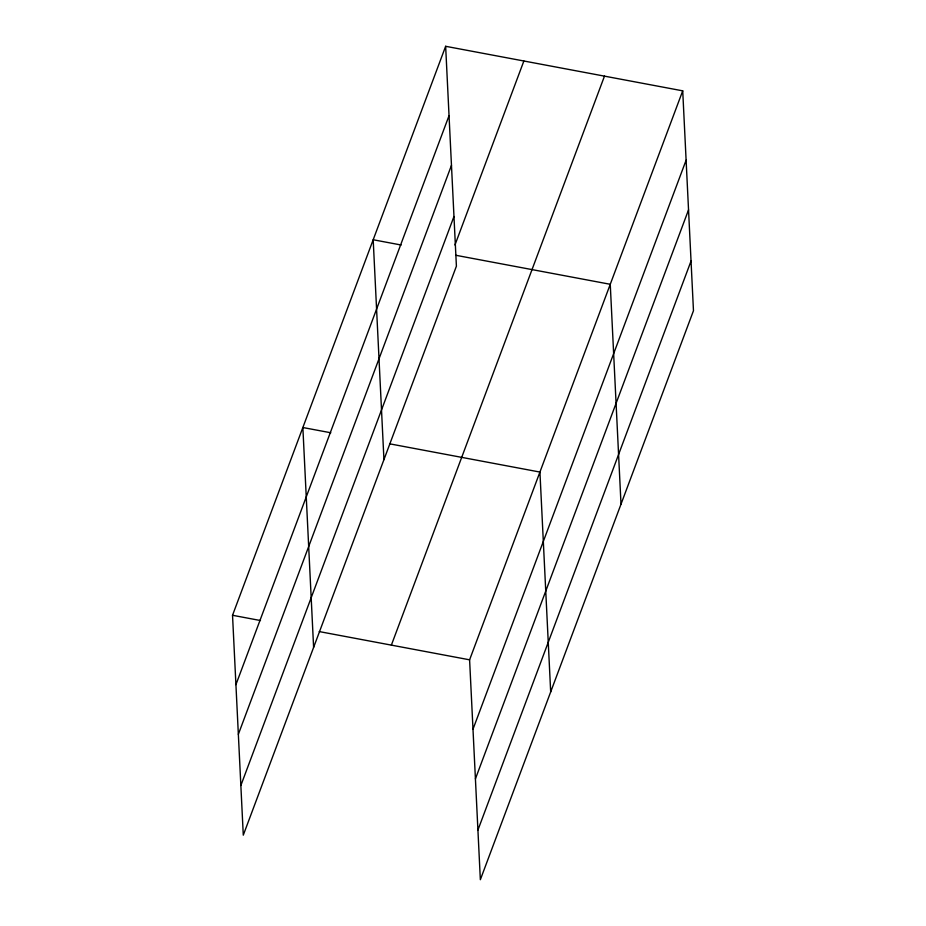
<?xml version="1.0" encoding="UTF-8"?>
<svg xmlns="http://www.w3.org/2000/svg" width="926" height="926" viewBox="0 0 926 926"><rect width="100%" height="100%" fill="white"/><g stroke="black" fill="none" stroke-linecap="round" stroke-linejoin="round"><path stroke-width="1.39" d="M445.649 46.3L456.402 266.179L243.283 835.159L232.53 615.281L445.649 46.3L682.717 90.841L693.47 310.719L480.351 879.7L469.598 659.821L682.717 90.841M235.922 684.661L449.041 115.669M238.352 734.318L451.471 165.337M240.853 785.491L453.971 216.51M454.967 244.985L523.873 61M391.374 645.121L604.481 76.14M473.001 729.19L686.108 160.21M475.42 778.859L688.539 209.878M477.932 830.032L691.039 261.051M401.132 245.008L373.19 239.753L383.943 459.632M455.661 255.252L610.257 284.294L621.01 504.172M330.802 432.766L302.86 427.523L313.613 647.401M389.58 443.809L539.927 472.063L550.681 691.93M232.53 615.281L260.472 620.536M319.25 631.578L469.598 659.821"/></g></svg>
